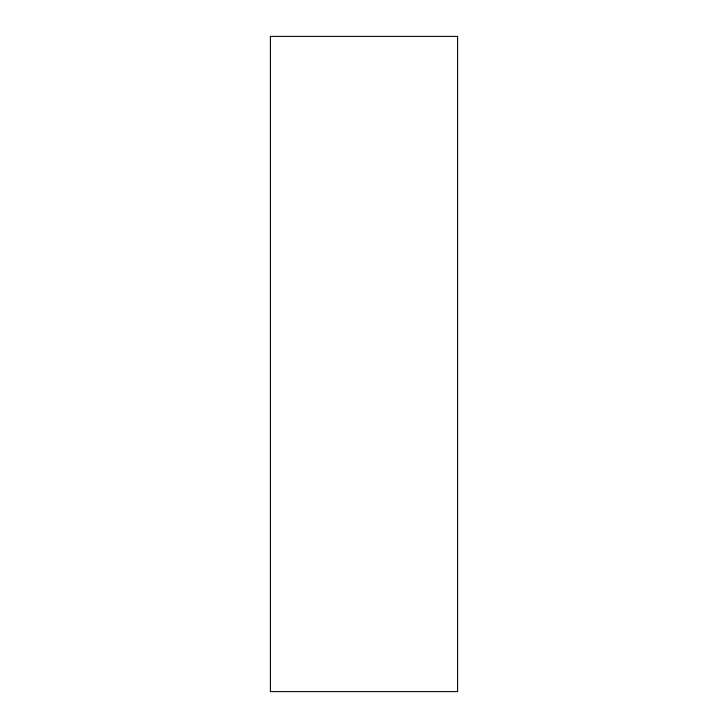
<?xml version="1.0" encoding="UTF-8"?>
<svg xmlns="http://www.w3.org/2000/svg" width="728" height="728" viewBox="0 0 728 728"><rect width="100%" height="100%" fill="white"/><g stroke="black" fill="none" stroke-linecap="round" stroke-linejoin="round"><path stroke-width="1.09" d="M457.603 36.4L270.397 36.4L270.397 691.6L457.603 691.6L457.603 36.4"/></g></svg>
